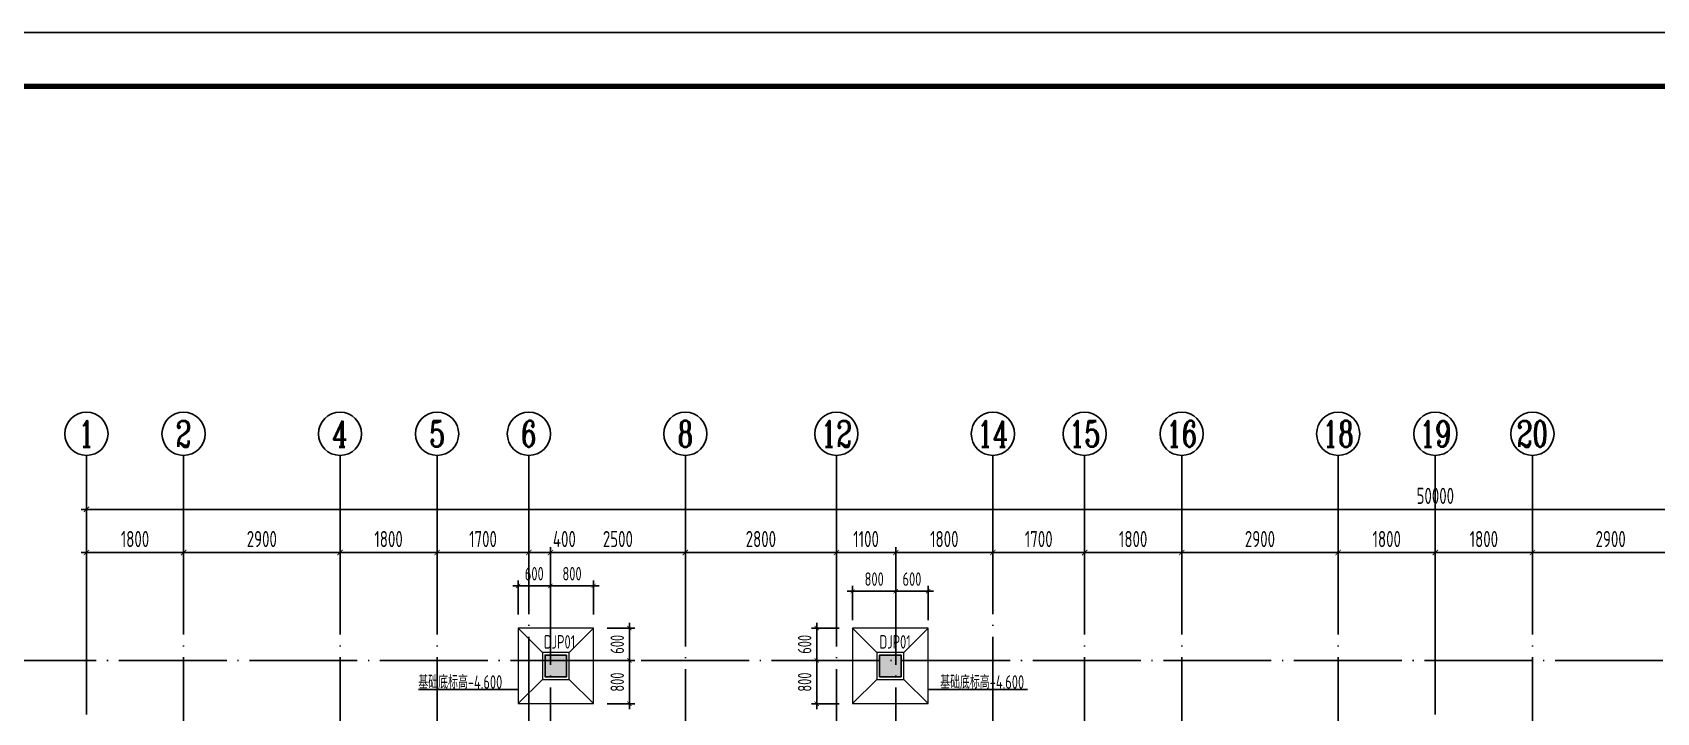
# Model space of a CAD drawing. Extents: x -668857 to 143095, y -247466 to 228182.
# Drawn here: x -429028 to -398928, y 213582 to 226182 of the extents above; entities that cross this region are included whole.
import ezdxf
from ezdxf.enums import TextEntityAlignment as Align

# ---------------------------------------------------------------- set-up
doc = ezdxf.new("R2010")
doc.units = 0
doc.header["$LTSCALE"] = 1000
doc.linetypes.add('DASH', pattern=[0.35, 0.25, -0.1])
doc.linetypes.add('DOTE', pattern=[2.42, 2, -0.2, 0.02, -0.2])
doc.layers.get('0').update_dxf_attribs({"linetype": 'CONTINUOUS'})
doc.layers.get('DEFPOINTS').update_dxf_attribs({"linetype": 'CONTINUOUS'})
for name, color, linetype in [('-TK', 7, 'CONTINUOUS'), ('A-AXIS', 1, 'CONTINUOUS'), ('A-DOTE', 10, 'DOTE'), ('AXIS_NUM', 7, 'CONTINUOUS'), ('DIM_ELEV', 3, 'CONTINUOUS'), ('S-J基础底板标注', 3, 'CONTINUOUS'), ('S-Q墙实线', 6, 'CONTINUOUS'), ('S-Q墙虚线', 6, 'DASH'), ('S-Y一般标注', 3, 'CONTINUOUS'), ('独立基础', 2, 'CONTINUOUS')]:
    doc.layers.add(name, color=color, linetype=linetype)
doc.layers.add('PUB_HATCH', color=8, linetype='CONTINUOUS', lineweight=9)
doc.layers.add('独基集中标注', color=7, linetype='CONTINUOUS', lineweight=18)
doc.styles.add('TSSD_Axis', font='complex.shx', dxfattribs={"width": 0.7, "bigfont": 'hztxt.shx'})
doc.styles.add('TSSD_DIMENSION', font='Tssdeng.shx', dxfattribs={"width": 0.7, "bigfont": 'tssdchn.shx'})
doc.styles.add('样式 1', font='yjkeng.shx', dxfattribs={"width": 0.7, "height": 250, "bigfont": 'yjkchn.shx'})
doc.dimstyles.new('TSSD_100_100', dxfattribs={"dimtxt": 300, "dimasz": 100, "dimexe": 100, "dimexo": 250, "dimgap": 100, "dimtad": 1, "dimdec": 0, "dimzin": 0, "dimdsep": 46, "dimtxsty": 'TSSD_DIMENSION', "dimblk": 'ARCHTICK', "dimcen": 0, "dimdle": 100, "dimclrt": 7, "dimadec": 0, "dimazin": 0, "dimtfac": 1, "dimtdec": 0, "dimtix": 1, "dimtmove": 2, "dimatfit": 3, "dimldrblk": 'ARCHTICK', "dimfxl": 0, "dimtolj": 1, "dimtzin": 0, "dimarcsym": 0})
doc.dimstyles.new('TSSD_100_100$0', dxfattribs={"dimtxt": 300, "dimasz": 80, "dimexe": 100, "dimexo": 250, "dimgap": 100, "dimtad": 1, "dimdec": 0, "dimzin": 0, "dimdsep": 46, "dimtxsty": 'TSSD_DIMENSION', "dimblk": 'ARCHTICK', "dimcen": 0, "dimdle": 100, "dimclrd": 3, "dimclre": 3, "dimclrt": 7, "dimadec": 0, "dimazin": 0, "dimtfac": 1, "dimtdec": 0, "dimtix": 1, "dimtmove": 2, "dimatfit": 3, "dimldrblk": 'ARCHTICK', "dimfxl": 0, "dimtolj": 1, "dimtzin": 0, "dimarcsym": 0})

# ---------------------------------------------------------------- blocks, each defined once
blk = doc.blocks.new('A1')
blk.add_lwpolyline([(0, 59400), (0, 0), (84100, 0), (84100, 59400)], close=True)
at = {"const_width": 100}
blk.add_lwpolyline([(2500, 58400), (2500, 1000), (83100, 1000), (83100, 58400)], close=True, dxfattribs=at)
blk = doc.blocks.new('ts_axno')
at = {"color": 0, "linetype": 'ByBlock', "lineweight": -2}
blk.add_circle((0, 0), 0.5, dxfattribs=at)
at = {"color": 0, "linetype": 'ByBlock', "lineweight": -2, "style": 'TSSD_Axis', "width": 0.7}
blk.add_attdef('A', text='', height=0.6, dxfattribs=at).set_placement((0, 0), align=Align.MIDDLE_CENTER)
blk = doc.blocks.new('_ArchTick')
at = {"color": 0, "linetype": 'ByBlock', "const_width": 0.15}
blk.add_lwpolyline([(-0.5, -0.5), (0.5, 0.5)], dxfattribs=at)
blk = doc.blocks.new('*D217')
at = {"layer": 'DEFPOINTS', "color": 0}
for p in [(6400, 22100), (4600, 21100), (6400, 21100)]:
    blk.add_point(p, dxfattribs=at)
at = {"layer": 'S-Y一般标注', "color": 0, "lineweight": -2}
for p, q in [((4500, 22100), (6500, 22100)), ((4600, 21350), (4600, 22200)), ((6400, 21350), (6400, 22200))]:
    blk.add_line(p, q, dxfattribs=at)
at = {"layer": 'S-Y一般标注', "color": 0, "lineweight": -2, "xscale": 100, "yscale": 100, "zscale": 100, "rotation": 180}
blk.add_blockref('_ArchTick', (4600, 22100), dxfattribs=at)
at = {"layer": 'S-Y一般标注', "color": 0, "lineweight": -2, "xscale": 100, "yscale": 100, "zscale": 100}
blk.add_blockref('_ArchTick', (6400, 22100), dxfattribs=at)
at = {"layer": 'S-Y一般标注', "color": 7, "insert": (5500, 22350), "char_height": 300, "attachment_point": 5, "style": 'TSSD_DIMENSION'}
blk.add_mtext('\\A1;1800', dxfattribs=at)
blk = doc.blocks.new('*D218')
at = {"layer": 'DEFPOINTS', "color": 0}
for p in [(9300, 22100), (6400, 21100), (9300, 21100)]:
    blk.add_point(p, dxfattribs=at)
at = {"layer": 'S-Y一般标注', "color": 0, "lineweight": -2}
for p, q in [((6300, 22100), (9400, 22100)), ((6400, 21350), (6400, 22200)), ((9300, 21350), (9300, 22200))]:
    blk.add_line(p, q, dxfattribs=at)
at = {"layer": 'S-Y一般标注', "color": 0, "lineweight": -2, "xscale": 100, "yscale": 100, "zscale": 100, "rotation": 180}
blk.add_blockref('_ArchTick', (6400, 22100), dxfattribs=at)
at = {"layer": 'S-Y一般标注', "color": 0, "lineweight": -2, "xscale": 100, "yscale": 100, "zscale": 100}
blk.add_blockref('_ArchTick', (9300, 22100), dxfattribs=at)
at = {"layer": 'S-Y一般标注', "color": 7, "insert": (7850, 22350), "char_height": 300, "attachment_point": 5, "style": 'TSSD_DIMENSION'}
blk.add_mtext('\\A1;2900', dxfattribs=at)
blk = doc.blocks.new('*D219')
at = {"layer": 'DEFPOINTS', "color": 0}
for p in [(11100, 22100), (9300, 21100), (11100, 21100)]:
    blk.add_point(p, dxfattribs=at)
at = {"layer": 'S-Y一般标注', "color": 0, "lineweight": -2}
for p, q in [((9200, 22100), (11200, 22100)), ((9300, 21350), (9300, 22200)), ((11100, 21350), (11100, 22200))]:
    blk.add_line(p, q, dxfattribs=at)
at = {"layer": 'S-Y一般标注', "color": 0, "lineweight": -2, "xscale": 100, "yscale": 100, "zscale": 100, "rotation": 180}
blk.add_blockref('_ArchTick', (9300, 22100), dxfattribs=at)
at = {"layer": 'S-Y一般标注', "color": 0, "lineweight": -2, "xscale": 100, "yscale": 100, "zscale": 100}
blk.add_blockref('_ArchTick', (11100, 22100), dxfattribs=at)
at = {"layer": 'S-Y一般标注', "color": 7, "insert": (10200, 22350), "char_height": 300, "attachment_point": 5, "style": 'TSSD_DIMENSION'}
blk.add_mtext('\\A1;1800', dxfattribs=at)
blk = doc.blocks.new('*D220')
at = {"layer": 'DEFPOINTS', "color": 0}
for p in [(12800, 22100), (11100, 21100), (12800, 21100)]:
    blk.add_point(p, dxfattribs=at)
at = {"layer": 'S-Y一般标注', "color": 0, "lineweight": -2}
for p, q in [((11000, 22100), (12900, 22100)), ((11100, 21350), (11100, 22200)), ((12800, 21350), (12800, 22200))]:
    blk.add_line(p, q, dxfattribs=at)
at = {"layer": 'S-Y一般标注', "color": 0, "lineweight": -2, "xscale": 100, "yscale": 100, "zscale": 100, "rotation": 180}
blk.add_blockref('_ArchTick', (11100, 22100), dxfattribs=at)
at = {"layer": 'S-Y一般标注', "color": 0, "lineweight": -2, "xscale": 100, "yscale": 100, "zscale": 100}
blk.add_blockref('_ArchTick', (12800, 22100), dxfattribs=at)
at = {"layer": 'S-Y一般标注', "color": 7, "insert": (11950, 22350), "char_height": 300, "attachment_point": 5, "style": 'TSSD_DIMENSION'}
blk.add_mtext('\\A1;1700', dxfattribs=at)
blk = doc.blocks.new('*D221')
at = {"layer": 'DEFPOINTS', "color": 0}
for p in [(13200, 22100), (12800, 21100), (13200, 21100)]:
    blk.add_point(p, dxfattribs=at)
at = {"layer": 'S-Y一般标注', "color": 0, "lineweight": -2}
for p, q in [((12700, 22100), (13300, 22100)), ((12800, 21350), (12800, 22200)), ((13200, 21350), (13200, 22200))]:
    blk.add_line(p, q, dxfattribs=at)
at = {"layer": 'S-Y一般标注', "color": 0, "lineweight": -2, "xscale": 100, "yscale": 100, "zscale": 100, "rotation": 180}
blk.add_blockref('_ArchTick', (12800, 22100), dxfattribs=at)
at = {"layer": 'S-Y一般标注', "color": 0, "lineweight": -2, "xscale": 100, "yscale": 100, "zscale": 100}
blk.add_blockref('_ArchTick', (13200, 22100), dxfattribs=at)
at = {"layer": 'S-Y一般标注', "color": 7, "insert": (13458, 22350), "char_height": 300, "attachment_point": 5, "style": 'TSSD_DIMENSION'}
blk.add_mtext('\\A1;400', dxfattribs=at)
blk = doc.blocks.new('*D222')
at = {"layer": 'DEFPOINTS', "color": 0}
for p in [(18500, 22100), (15700, 21100), (18500, 21100)]:
    blk.add_point(p, dxfattribs=at)
at = {"layer": 'S-Y一般标注', "color": 0, "lineweight": -2}
for p, q in [((15600, 22100), (18600, 22100)), ((15700, 21350), (15700, 22200)), ((18500, 21350), (18500, 22200))]:
    blk.add_line(p, q, dxfattribs=at)
at = {"layer": 'S-Y一般标注', "color": 0, "lineweight": -2, "xscale": 100, "yscale": 100, "zscale": 100, "rotation": 180}
blk.add_blockref('_ArchTick', (15700, 22100), dxfattribs=at)
at = {"layer": 'S-Y一般标注', "color": 0, "lineweight": -2, "xscale": 100, "yscale": 100, "zscale": 100}
blk.add_blockref('_ArchTick', (18500, 22100), dxfattribs=at)
at = {"layer": 'S-Y一般标注', "color": 7, "insert": (17100, 22350), "char_height": 300, "attachment_point": 5, "style": 'TSSD_DIMENSION'}
blk.add_mtext('\\A1;2800', dxfattribs=at)
blk = doc.blocks.new('*D223')
at = {"layer": 'DEFPOINTS', "color": 0}
for p in [(19600, 22100), (18500, 21100), (19600, 21100)]:
    blk.add_point(p, dxfattribs=at)
at = {"layer": 'S-Y一般标注', "color": 0, "lineweight": -2}
for p, q in [((18400, 22100), (19700, 22100)), ((18500, 21350), (18500, 22200)), ((19600, 21350), (19600, 22200))]:
    blk.add_line(p, q, dxfattribs=at)
at = {"layer": 'S-Y一般标注', "color": 0, "lineweight": -2, "xscale": 100, "yscale": 100, "zscale": 100, "rotation": 180}
blk.add_blockref('_ArchTick', (18500, 22100), dxfattribs=at)
at = {"layer": 'S-Y一般标注', "color": 0, "lineweight": -2, "xscale": 100, "yscale": 100, "zscale": 100}
blk.add_blockref('_ArchTick', (19600, 22100), dxfattribs=at)
at = {"layer": 'S-Y一般标注', "color": 7, "insert": (19050, 22350), "char_height": 300, "attachment_point": 5, "style": 'TSSD_DIMENSION'}
blk.add_mtext('\\A1;1100', dxfattribs=at)
blk = doc.blocks.new('*D224')
at = {"layer": 'DEFPOINTS', "color": 0}
for p in [(23100, 22100), (21400, 21100), (23100, 21100)]:
    blk.add_point(p, dxfattribs=at)
at = {"layer": 'S-Y一般标注', "color": 0, "lineweight": -2}
for p, q in [((21300, 22100), (23200, 22100)), ((21400, 21350), (21400, 22200)), ((23100, 21350), (23100, 22200))]:
    blk.add_line(p, q, dxfattribs=at)
at = {"layer": 'S-Y一般标注', "color": 0, "lineweight": -2, "xscale": 100, "yscale": 100, "zscale": 100, "rotation": 180}
blk.add_blockref('_ArchTick', (21400, 22100), dxfattribs=at)
at = {"layer": 'S-Y一般标注', "color": 0, "lineweight": -2, "xscale": 100, "yscale": 100, "zscale": 100}
blk.add_blockref('_ArchTick', (23100, 22100), dxfattribs=at)
at = {"layer": 'S-Y一般标注', "color": 7, "insert": (22250, 22350), "char_height": 300, "attachment_point": 5, "style": 'TSSD_DIMENSION'}
blk.add_mtext('\\A1;1700', dxfattribs=at)
blk = doc.blocks.new('*D225')
at = {"layer": 'DEFPOINTS', "color": 0}
for p in [(24900, 22100), (23100, 21100), (24900, 21100)]:
    blk.add_point(p, dxfattribs=at)
at = {"layer": 'S-Y一般标注', "color": 0, "lineweight": -2}
for p, q in [((23000, 22100), (25000, 22100)), ((23100, 21350), (23100, 22200)), ((24900, 21350), (24900, 22200))]:
    blk.add_line(p, q, dxfattribs=at)
at = {"layer": 'S-Y一般标注', "color": 0, "lineweight": -2, "xscale": 100, "yscale": 100, "zscale": 100, "rotation": 180}
blk.add_blockref('_ArchTick', (23100, 22100), dxfattribs=at)
at = {"layer": 'S-Y一般标注', "color": 0, "lineweight": -2, "xscale": 100, "yscale": 100, "zscale": 100}
blk.add_blockref('_ArchTick', (24900, 22100), dxfattribs=at)
at = {"layer": 'S-Y一般标注', "color": 7, "insert": (24000, 22350), "char_height": 300, "attachment_point": 5, "style": 'TSSD_DIMENSION'}
blk.add_mtext('\\A1;1800', dxfattribs=at)
blk = doc.blocks.new('*D226')
at = {"layer": 'DEFPOINTS', "color": 0}
for p in [(27800, 22100), (24900, 21100), (27800, 21100)]:
    blk.add_point(p, dxfattribs=at)
at = {"layer": 'S-Y一般标注', "color": 0, "lineweight": -2}
for p, q in [((24800, 22100), (27900, 22100)), ((24900, 21350), (24900, 22200)), ((27800, 21350), (27800, 22200))]:
    blk.add_line(p, q, dxfattribs=at)
at = {"layer": 'S-Y一般标注', "color": 0, "lineweight": -2, "xscale": 100, "yscale": 100, "zscale": 100, "rotation": 180}
blk.add_blockref('_ArchTick', (24900, 22100), dxfattribs=at)
at = {"layer": 'S-Y一般标注', "color": 0, "lineweight": -2, "xscale": 100, "yscale": 100, "zscale": 100}
blk.add_blockref('_ArchTick', (27800, 22100), dxfattribs=at)
at = {"layer": 'S-Y一般标注', "color": 7, "insert": (26350, 22350), "char_height": 300, "attachment_point": 5, "style": 'TSSD_DIMENSION'}
blk.add_mtext('\\A1;2900', dxfattribs=at)
blk = doc.blocks.new('*D227')
at = {"layer": 'DEFPOINTS', "color": 0}
for p in [(29600, 22100), (27800, 21100), (29600, 21100)]:
    blk.add_point(p, dxfattribs=at)
at = {"layer": 'S-Y一般标注', "color": 0, "lineweight": -2}
for p, q in [((27700, 22100), (29700, 22100)), ((27800, 21350), (27800, 22200)), ((29600, 21350), (29600, 22200))]:
    blk.add_line(p, q, dxfattribs=at)
at = {"layer": 'S-Y一般标注', "color": 0, "lineweight": -2, "xscale": 100, "yscale": 100, "zscale": 100, "rotation": 180}
blk.add_blockref('_ArchTick', (27800, 22100), dxfattribs=at)
at = {"layer": 'S-Y一般标注', "color": 0, "lineweight": -2, "xscale": 100, "yscale": 100, "zscale": 100}
blk.add_blockref('_ArchTick', (29600, 22100), dxfattribs=at)
at = {"layer": 'S-Y一般标注', "color": 7, "insert": (28700, 22350), "char_height": 300, "attachment_point": 5, "style": 'TSSD_DIMENSION'}
blk.add_mtext('\\A1;1800', dxfattribs=at)
blk = doc.blocks.new('*D228')
at = {"layer": 'DEFPOINTS', "color": 0}
for p in [(31400, 22100), (29600, 21100), (31400, 21100)]:
    blk.add_point(p, dxfattribs=at)
at = {"layer": 'S-Y一般标注', "color": 0, "lineweight": -2}
for p, q in [((29500, 22100), (31500, 22100)), ((29600, 21350), (29600, 22200)), ((31400, 21350), (31400, 22200))]:
    blk.add_line(p, q, dxfattribs=at)
at = {"layer": 'S-Y一般标注', "color": 0, "lineweight": -2, "xscale": 100, "yscale": 100, "zscale": 100, "rotation": 180}
blk.add_blockref('_ArchTick', (29600, 22100), dxfattribs=at)
at = {"layer": 'S-Y一般标注', "color": 0, "lineweight": -2, "xscale": 100, "yscale": 100, "zscale": 100}
blk.add_blockref('_ArchTick', (31400, 22100), dxfattribs=at)
at = {"layer": 'S-Y一般标注', "color": 7, "insert": (30500, 22350), "char_height": 300, "attachment_point": 5, "style": 'TSSD_DIMENSION'}
blk.add_mtext('\\A1;1800', dxfattribs=at)
blk = doc.blocks.new('*D229')
at = {"layer": 'DEFPOINTS', "color": 0}
for p in [(34300, 22100), (31400, 21100), (34300, 21100)]:
    blk.add_point(p, dxfattribs=at)
at = {"layer": 'S-Y一般标注', "color": 0, "lineweight": -2}
for p, q in [((31300, 22100), (34400, 22100)), ((31400, 21350), (31400, 22200)), ((34300, 21350), (34300, 22200))]:
    blk.add_line(p, q, dxfattribs=at)
at = {"layer": 'S-Y一般标注', "color": 0, "lineweight": -2, "xscale": 100, "yscale": 100, "zscale": 100, "rotation": 180}
blk.add_blockref('_ArchTick', (31400, 22100), dxfattribs=at)
at = {"layer": 'S-Y一般标注', "color": 0, "lineweight": -2, "xscale": 100, "yscale": 100, "zscale": 100}
blk.add_blockref('_ArchTick', (34300, 22100), dxfattribs=at)
at = {"layer": 'S-Y一般标注', "color": 7, "insert": (32850, 22350), "char_height": 300, "attachment_point": 5, "style": 'TSSD_DIMENSION'}
blk.add_mtext('\\A1;2900', dxfattribs=at)
blk = doc.blocks.new('*D239')
at = {"layer": 'DEFPOINTS', "color": 0}
for p in [(54600, 22900), (4600, 21100), (54600, 21100)]:
    blk.add_point(p, dxfattribs=at)
at = {"layer": 'S-Y一般标注', "color": 0, "lineweight": -2}
for p, q in [((4500, 22900), (54700, 22900)), ((4600, 21350), (4600, 23000)), ((54600, 21350), (54600, 23000))]:
    blk.add_line(p, q, dxfattribs=at)
at = {"layer": 'S-Y一般标注', "color": 0, "lineweight": -2, "xscale": 100, "yscale": 100, "zscale": 100, "rotation": 180}
blk.add_blockref('_ArchTick', (4600, 22900), dxfattribs=at)
at = {"layer": 'S-Y一般标注', "color": 0, "lineweight": -2, "xscale": 100, "yscale": 100, "zscale": 100}
blk.add_blockref('_ArchTick', (54600, 22900), dxfattribs=at)
at = {"layer": 'S-Y一般标注', "color": 7, "insert": (29600, 23150), "char_height": 300, "attachment_point": 5, "style": 'TSSD_DIMENSION'}
blk.add_mtext('\\A1;50000', dxfattribs=at)
blk = doc.blocks.new('*D246')
at = {"layer": 'DEFPOINTS', "color": 0}
for p in [(1800, 20100), (3600, 20100), (3600, 4600)]:
    blk.add_point(p, dxfattribs=at)
at = {"layer": 'S-Y一般标注', "color": 0, "lineweight": -2}
for p, q in [((1800, 4500), (1800, 20200)), ((3350, 20100), (1700, 20100)), ((3350, 4600), (1700, 4600))]:
    blk.add_line(p, q, dxfattribs=at)
at = {"layer": 'S-Y一般标注', "color": 0, "lineweight": -2, "xscale": 100, "yscale": 100, "zscale": 100}
for p, rotation in [((1800, 20100), 90), ((1800, 4600), 270)]:
    blk.add_blockref('_ArchTick', p, dxfattribs=dict(at, rotation=rotation))
at = {"layer": 'S-Y一般标注', "color": 7, "insert": (1550, 12350), "char_height": 300, "attachment_point": 5, "rotation": 90, "style": 'TSSD_DIMENSION'}
blk.add_mtext('\\A1;15500', dxfattribs=at)
blk = doc.blocks.new('*D252')
at = {"layer": 'DEFPOINTS', "color": 0}
for p in [(15700, 22100), (13200, 21100), (15700, 21100)]:
    blk.add_point(p, dxfattribs=at)
at = {"layer": 'S-Y一般标注', "color": 0, "lineweight": -2}
for p, q in [((13100, 22100), (15800, 22100)), ((13200, 21350), (13200, 22200)), ((15700, 21350), (15700, 22200))]:
    blk.add_line(p, q, dxfattribs=at)
at = {"layer": 'S-Y一般标注', "color": 0, "lineweight": -2, "xscale": 100, "yscale": 100, "zscale": 100, "rotation": 180}
blk.add_blockref('_ArchTick', (13200, 22100), dxfattribs=at)
at = {"layer": 'S-Y一般标注', "color": 0, "lineweight": -2, "xscale": 100, "yscale": 100, "zscale": 100}
blk.add_blockref('_ArchTick', (15700, 22100), dxfattribs=at)
at = {"layer": 'S-Y一般标注', "color": 7, "insert": (14450, 22350), "char_height": 300, "attachment_point": 5, "style": 'TSSD_DIMENSION'}
blk.add_mtext('\\A1;2500', dxfattribs=at)
blk = doc.blocks.new('*D253')
at = {"layer": 'DEFPOINTS', "color": 0}
for p in [(21400, 22100), (19600, 21100), (21400, 21100)]:
    blk.add_point(p, dxfattribs=at)
at = {"layer": 'S-Y一般标注', "color": 0, "lineweight": -2}
for p, q in [((19500, 22100), (21500, 22100)), ((19600, 21350), (19600, 22200)), ((21400, 21350), (21400, 22200))]:
    blk.add_line(p, q, dxfattribs=at)
at = {"layer": 'S-Y一般标注', "color": 0, "lineweight": -2, "xscale": 100, "yscale": 100, "zscale": 100, "rotation": 180}
blk.add_blockref('_ArchTick', (19600, 22100), dxfattribs=at)
at = {"layer": 'S-Y一般标注', "color": 0, "lineweight": -2, "xscale": 100, "yscale": 100, "zscale": 100}
blk.add_blockref('_ArchTick', (21400, 22100), dxfattribs=at)
at = {"layer": 'S-Y一般标注', "color": 7, "insert": (20500, 22350), "char_height": 300, "attachment_point": 5, "style": 'TSSD_DIMENSION'}
blk.add_mtext('\\A1;1800', dxfattribs=at)
blk = doc.blocks.new('A$C028C60F5')
at = {"color": 6}
blk.add_lwpolyline([(400, 0), (0, 0), (0, -400), (400, -400)], close=True, dxfattribs=at)
at = {"layer": 'PUB_HATCH'}
blk.add_solid([(0, -400), (400, -400), (0, 0), (400, 0)], dxfattribs=at)
blk = doc.blocks.new('A$C3EFA6995')
for p in [(9700, 100), (9700, -2400), (15900, -2400)]:
    blk.add_blockref('A$C028C60F5', p)
at = {"xscale": -1}
blk.add_blockref('A$C028C60F5', (16300, 100), dxfattribs=at)
blk = doc.blocks.new('20210824.17211196')
at = {"layer": 'S-Q墙虚线', "linetype": 'ByBlock'}
for points in [[(106242, 73029), (105842, 73029), (105842, 72629), (106242, 72629)], [(112442, 73029), (112042, 73029), (112042, 72629), (112442, 72629)]]:
    blk.add_lwpolyline(points, close=True, dxfattribs=at)
blk = doc.blocks.new('*D940')
at = {"layer": 'DEFPOINTS', "color": 0}
for p in [(-418628, 214546), (-417965, 214546), (-418628, 213746)]:
    blk.add_point(p, dxfattribs=at)
at = {"layer": 'S-J基础底板标注', "color": 3, "lineweight": -2}
for p, q in [((-417965, 213646), (-417965, 214646)), ((-418378, 214546), (-417865, 214546)), ((-418378, 213746), (-417865, 213746))]:
    blk.add_line(p, q, dxfattribs=at)
at = {"layer": 'S-J基础底板标注', "color": 3, "lineweight": -2, "xscale": 80, "yscale": 80, "zscale": 80}
for p, rotation in [((-417965, 214546), 90), ((-417965, 213746), 270)]:
    blk.add_blockref('_ArchTick', p, dxfattribs=dict(at, rotation=rotation))
at = {"layer": 'S-J基础底板标注', "color": 7, "insert": (-418190, 214146), "char_height": 250, "attachment_point": 5, "rotation": 90, "style": 'TSSD_DIMENSION'}
blk.add_mtext('\\A1;800', dxfattribs=at)
blk = doc.blocks.new('*D941')
at = {"layer": 'DEFPOINTS', "color": 0}
for p in [(-414492, 215146), (-413828, 215146), (-413828, 214546)]:
    blk.add_point(p, dxfattribs=at)
at = {"layer": 'S-J基础底板标注', "color": 3, "lineweight": -2}
for p, q in [((-414492, 214446), (-414492, 215246)), ((-414078, 215146), (-414592, 215146)), ((-414078, 214546), (-414592, 214546))]:
    blk.add_line(p, q, dxfattribs=at)
at = {"layer": 'S-J基础底板标注', "color": 3, "lineweight": -2, "xscale": 80, "yscale": 80, "zscale": 80}
for p, rotation in [((-414492, 215146), 90), ((-414492, 214546), 270)]:
    blk.add_blockref('_ArchTick', p, dxfattribs=dict(at, rotation=rotation))
at = {"layer": 'S-J基础底板标注', "color": 7, "insert": (-414717, 214846), "char_height": 250, "attachment_point": 5, "rotation": 90, "style": 'TSSD_DIMENSION'}
blk.add_mtext('\\A1;600', dxfattribs=at)
blk = doc.blocks.new('*D945')
at = {"layer": 'DEFPOINTS', "color": 0}
for p in [(-419428, 215929), (-419428, 215146), (-418628, 215146)]:
    blk.add_point(p, dxfattribs=at)
at = {"layer": 'S-J基础底板标注', "color": 3, "lineweight": -2}
for p, q in [((-418528, 215929), (-419528, 215929)), ((-419428, 215396), (-419428, 216029)), ((-418628, 215396), (-418628, 216029))]:
    blk.add_line(p, q, dxfattribs=at)
at = {"layer": 'S-J基础底板标注', "color": 3, "lineweight": -2, "xscale": 80, "yscale": 80, "zscale": 80}
for p, rotation in [((-419428, 215929), 180.0001077058489), ((-418628, 215929), 0.0001077058489595828)]:
    blk.add_blockref('_ArchTick', p, dxfattribs=dict(at, rotation=rotation))
at = {"layer": 'S-J基础底板标注', "color": 7, "insert": (-419028, 216154), "char_height": 250, "attachment_point": 5, "rotation": 0.0001, "style": 'TSSD_DIMENSION'}
blk.add_mtext('\\A1;800', dxfattribs=at)
blk = doc.blocks.new('*D947')
at = {"layer": 'DEFPOINTS', "color": 0}
for p in [(-418628, 215146), (-417965, 215146), (-418628, 214546)]:
    blk.add_point(p, dxfattribs=at)
at = {"layer": 'S-J基础底板标注', "color": 3, "lineweight": -2}
for p, q in [((-417965, 214446), (-417965, 215246)), ((-418378, 215146), (-417865, 215146)), ((-418378, 214546), (-417865, 214546))]:
    blk.add_line(p, q, dxfattribs=at)
at = {"layer": 'S-J基础底板标注', "color": 3, "lineweight": -2, "xscale": 80, "yscale": 80, "zscale": 80}
for p, rotation in [((-417965, 215146), 90), ((-417965, 214546), 270)]:
    blk.add_blockref('_ArchTick', p, dxfattribs=dict(at, rotation=rotation))
at = {"layer": 'S-J基础底板标注', "color": 7, "insert": (-418190, 214846), "char_height": 250, "attachment_point": 5, "rotation": 90, "style": 'TSSD_DIMENSION'}
blk.add_mtext('\\A1;600', dxfattribs=at)
blk = doc.blocks.new('*D948')
at = {"layer": 'DEFPOINTS', "color": 0}
for p in [(-414492, 214546), (-413828, 214546), (-413828, 213746)]:
    blk.add_point(p, dxfattribs=at)
at = {"layer": 'S-J基础底板标注', "color": 3, "lineweight": -2}
for p, q in [((-414492, 213646), (-414492, 214646)), ((-414078, 214546), (-414592, 214546)), ((-414078, 213746), (-414592, 213746))]:
    blk.add_line(p, q, dxfattribs=at)
at = {"layer": 'S-J基础底板标注', "color": 3, "lineweight": -2, "xscale": 80, "yscale": 80, "zscale": 80}
for p, rotation in [((-414492, 214546), 90), ((-414492, 213746), 270)]:
    blk.add_blockref('_ArchTick', p, dxfattribs=dict(at, rotation=rotation))
at = {"layer": 'S-J基础底板标注', "color": 7, "insert": (-414717, 214146), "char_height": 250, "attachment_point": 5, "rotation": 90, "style": 'TSSD_DIMENSION'}
blk.add_mtext('\\A1;800', dxfattribs=at)
blk = doc.blocks.new('*D951')
at = {"layer": 'DEFPOINTS', "color": 0}
for p in [(-413028, 215829), (-413028, 215046), (-412428, 215046)]:
    blk.add_point(p, dxfattribs=at)
at = {"layer": 'S-J基础底板标注', "color": 3, "lineweight": -2}
for p, q in [((-412328, 215829), (-413128, 215829)), ((-413028, 215296), (-413028, 215929)), ((-412428, 215296), (-412428, 215929))]:
    blk.add_line(p, q, dxfattribs=at)
at = {"layer": 'S-J基础底板标注', "color": 3, "lineweight": -2, "xscale": 80, "yscale": 80, "zscale": 80}
for p, rotation in [((-413028, 215829), 180.0001077058734), ((-412428, 215829), 0.0001077058733400804)]:
    blk.add_blockref('_ArchTick', p, dxfattribs=dict(at, rotation=rotation))
at = {"layer": 'S-J基础底板标注', "color": 7, "insert": (-412728, 216054), "char_height": 250, "attachment_point": 5, "rotation": 0.0001, "style": 'TSSD_DIMENSION'}
blk.add_mtext('\\A1;600', dxfattribs=at)
blk = doc.blocks.new('*D984')
at = {"layer": 'DEFPOINTS', "color": 0}
for p in [(-413828, 215829), (-413828, 215046), (-413028, 215046)]:
    blk.add_point(p, dxfattribs=at)
at = {"layer": 'S-J基础底板标注', "color": 3, "lineweight": -2}
for p, q in [((-412928, 215829), (-413928, 215829)), ((-413828, 215296), (-413828, 215929)), ((-413028, 215296), (-413028, 215929))]:
    blk.add_line(p, q, dxfattribs=at)
at = {"layer": 'S-J基础底板标注', "color": 3, "lineweight": -2, "xscale": 80, "yscale": 80, "zscale": 80}
for p, rotation in [((-413828, 215829), 180.0001077058892), ((-413028, 215829), 0.0001077058891674199)]:
    blk.add_blockref('_ArchTick', p, dxfattribs=dict(at, rotation=rotation))
at = {"layer": 'S-J基础底板标注', "color": 7, "insert": (-413428, 216054), "char_height": 250, "attachment_point": 5, "rotation": 0.0001, "style": 'TSSD_DIMENSION'}
blk.add_mtext('\\A1;800', dxfattribs=at)
blk = doc.blocks.new('*D985')
at = {"layer": 'DEFPOINTS', "color": 0}
for p in [(-420028, 215929), (-420028, 215146), (-419428, 215146)]:
    blk.add_point(p, dxfattribs=at)
at = {"layer": 'S-J基础底板标注', "color": 3, "lineweight": -2}
for p, q in [((-419328, 215929), (-420128, 215929)), ((-420028, 215396), (-420028, 216029)), ((-419428, 215396), (-419428, 216029))]:
    blk.add_line(p, q, dxfattribs=at)
at = {"layer": 'S-J基础底板标注', "color": 3, "lineweight": -2, "xscale": 80, "yscale": 80, "zscale": 80}
for p, rotation in [((-420028, 215929), 180.0001077058546), ((-419428, 215929), 0.000107705854714979)]:
    blk.add_blockref('_ArchTick', p, dxfattribs=dict(at, rotation=rotation))
at = {"layer": 'S-J基础底板标注', "color": 7, "insert": (-419728, 216154), "char_height": 250, "attachment_point": 5, "rotation": 0.0001, "style": 'TSSD_DIMENSION'}
blk.add_mtext('\\A1;600', dxfattribs=at)
blk = doc.blocks.new('20210824.18211977')
at = {"layer": '独立基础', "lineweight": 18}
for p, q in [((74524, 64747), (74974, 64297)), ((75924, 64747), (75474, 64297)), ((80724, 64747), (81174, 64297)), ((82124, 64747), (81674, 64297)), ((74524, 63347), (74974, 63797)), ((75924, 63347), (75474, 63797)), ((80724, 63347), (81174, 63797)), ((82124, 63347), (81674, 63797))]:
    blk.add_line(p, q, dxfattribs=at)
for points in [[(75924, 64747), (74524, 64747), (74524, 63347), (75924, 63347)], [(82124, 64747), (80724, 64747), (80724, 63347), (82124, 63347)], [(75474, 64297), (74974, 64297), (74974, 63797), (75474, 63797)], [(81674, 64297), (81174, 64297), (81174, 63797), (81674, 63797)]]:
    blk.add_lwpolyline(points, close=True, dxfattribs=at)
blk = doc.blocks.new('20210726.16350016')
at = {"layer": 'A-AXIS'}
for p, q in [((4600, 21100), (4600, 23900)), ((6400, 21100), (6400, 23900)), ((9300, 21100), (9300, 23900)), ((11100, 21100), (11100, 23900)), ((12800, 21100), (12800, 23900)), ((15700, 21100), (15700, 23900)), ((18500, 21100), (18500, 23900)), ((21400, 21100), (21400, 23900)), ((23100, 21100), (23100, 23900)), ((24900, 21100), (24900, 23900)), ((27800, 21100), (27800, 23900)), ((29600, 21100), (29600, 23900)), ((31400, 21100), (31400, 23900)), ((3600, 20100), (800, 20100))]:
    blk.add_line(p, q, dxfattribs=at)
at = {"layer": 'A-DOTE'}
for p, q in [((4600, 21100), (4600, 3600)), ((6400, 10900), (6400, 21100)), ((9300, 10900), (9300, 21100)), ((11100, 10900), (11100, 21100)), ((12800, 13700), (12800, 21100)), ((13200, 17600), (13200, 21100)), ((15700, 13100.3), (15700, 21100)), ((18500, 13100.3), (18500, 21100)), ((19600, 17600), (19600, 21100)), ((21400, 13700), (21400, 21100)), ((23100, 10900), (23100, 21100)), ((24900, 10900), (24900, 21100)), ((27800, 10900), (27800, 21100)), ((29600, 21100), (29600, 3600)), ((31400, 10900), (31400, 21100)), ((55600, 20100), (3600, 20100))]:
    blk.add_line(p, q, dxfattribs=at)
at = {"layer": 'A-AXIS'}
ref = blk.add_blockref('ts_axno', (4600, 24300), dxfattribs=dict(at, xscale=800, yscale=800, zscale=800))
ref.add_attrib('1', '1', dxfattribs={"layer": 'AXIS_NUM', "height": 480, "style": 'TSSD_Axis', "width": 0.7}).set_placement((4600, 24300), align=Align.MIDDLE_CENTER)
ref = blk.add_blockref('ts_axno', (6400, 24300), dxfattribs=dict(at, xscale=800, yscale=800, zscale=800))
ref.add_attrib('2', '2', dxfattribs={"layer": 'AXIS_NUM', "height": 480, "style": 'TSSD_Axis', "width": 0.7}).set_placement((6400, 24300), align=Align.MIDDLE_CENTER)
ref = blk.add_blockref('ts_axno', (9300, 24300), dxfattribs=dict(at, xscale=800, yscale=800, zscale=800))
ref.add_attrib('3', '4', dxfattribs={"layer": 'AXIS_NUM', "height": 480, "style": 'TSSD_Axis', "width": 0.7}).set_placement((9300, 24300), align=Align.MIDDLE_CENTER)
ref = blk.add_blockref('ts_axno', (11100, 24300), dxfattribs=dict(at, xscale=800, yscale=800, zscale=800))
ref.add_attrib('4', '5', dxfattribs={"layer": 'AXIS_NUM', "height": 480, "style": 'TSSD_Axis', "width": 0.7}).set_placement((11100, 24300), align=Align.MIDDLE_CENTER)
ref = blk.add_blockref('ts_axno', (12800, 24300), dxfattribs=dict(at, xscale=800, yscale=800, zscale=800))
ref.add_attrib('5', '6', dxfattribs={"layer": 'AXIS_NUM', "height": 480, "style": 'TSSD_Axis', "width": 0.7}).set_placement((12800, 24300), align=Align.MIDDLE_CENTER)
ref = blk.add_blockref('ts_axno', (15700, 24300), dxfattribs=dict(at, xscale=800, yscale=800, zscale=800))
ref.add_attrib('6', '8', dxfattribs={"layer": 'AXIS_NUM', "height": 480, "style": 'TSSD_Axis', "width": 0.7}).set_placement((15700, 24300), align=Align.MIDDLE_CENTER)
ref = blk.add_blockref('ts_axno', (18500, 24300), dxfattribs=dict(at, xscale=800, yscale=800, zscale=800))
ref.add_attrib('7', '12', dxfattribs={"layer": 'AXIS_NUM', "height": 480, "style": 'TSSD_Axis', "width": 0.7}).set_placement((18500, 24300), align=Align.MIDDLE_CENTER)
ref = blk.add_blockref('ts_axno', (21400, 24300), dxfattribs=dict(at, xscale=800, yscale=800, zscale=800))
ref.add_attrib('8', '14', dxfattribs={"layer": 'AXIS_NUM', "height": 480, "style": 'TSSD_Axis', "width": 0.7}).set_placement((21400, 24300), align=Align.MIDDLE_CENTER)
ref = blk.add_blockref('ts_axno', (23100, 24300), dxfattribs=dict(at, xscale=800, yscale=800, zscale=800))
ref.add_attrib('9', '15', dxfattribs={"layer": 'AXIS_NUM', "height": 480, "style": 'TSSD_Axis', "width": 0.7}).set_placement((23100, 24300), align=Align.MIDDLE_CENTER)
ref = blk.add_blockref('ts_axno', (24900, 24300), dxfattribs=dict(at, xscale=800, yscale=800, zscale=800))
ref.add_attrib('10', '16', dxfattribs={"layer": 'AXIS_NUM', "height": 480, "style": 'TSSD_Axis', "width": 0.7}).set_placement((24900, 24300), align=Align.MIDDLE_CENTER)
ref = blk.add_blockref('ts_axno', (27800, 24300), dxfattribs=dict(at, xscale=800, yscale=800, zscale=800))
ref.add_attrib('11', '18', dxfattribs={"layer": 'AXIS_NUM', "height": 480, "style": 'TSSD_Axis', "width": 0.7}).set_placement((27800, 24300), align=Align.MIDDLE_CENTER)
ref = blk.add_blockref('ts_axno', (29600, 24300), dxfattribs=dict(at, xscale=800, yscale=800, zscale=800))
ref.add_attrib('12', '19', dxfattribs={"layer": 'AXIS_NUM', "height": 480, "style": 'TSSD_Axis', "width": 0.7}).set_placement((29600, 24300), align=Align.MIDDLE_CENTER)
ref = blk.add_blockref('ts_axno', (31400, 24300), dxfattribs=dict(at, xscale=800, yscale=800, zscale=800))
ref.add_attrib('13', '20', dxfattribs={"layer": 'AXIS_NUM', "height": 480, "style": 'TSSD_Axis', "width": 0.7}).set_placement((31400, 24300), align=Align.MIDDLE_CENTER)
at = {"layer": 'S-Y一般标注'}
for base, p1, p2, picture, middle in [((54600, 22900), (4600, 21100), (54600, 21100), '*D239', (29600, 23150)), ((6400, 22100), (4600, 21100), (6400, 21100), '*D217', (5500, 22350)), ((9300, 22100), (6400, 21100), (9300, 21100), '*D218', (7850, 22350)), ((11100, 22100), (9300, 21100), (11100, 21100), '*D219', (10200, 22350)), ((12800, 22100), (11100, 21100), (12800, 21100), '*D220', (11950, 22350)), ((15700, 22100), (13200, 21100), (15700, 21100), '*D252', (14450, 22350)), ((18500, 22100), (15700, 21100), (18500, 21100), '*D222', (17100, 22350)), ((19600, 22100), (18500, 21100), (19600, 21100), '*D223', (19050, 22350)), ((21400, 22100), (19600, 21100), (21400, 21100), '*D253', (20500, 22350)), ((23100, 22100), (21400, 21100), (23100, 21100), '*D224', (22250, 22350)), ((24900, 22100), (23100, 21100), (24900, 21100), '*D225', (24000, 22350)), ((27800, 22100), (24900, 21100), (27800, 21100), '*D226', (26350, 22350)), ((29600, 22100), (27800, 21100), (29600, 21100), '*D227', (28700, 22350)), ((31400, 22100), (29600, 21100), (31400, 21100), '*D228', (30500, 22350)), ((34300, 22100), (31400, 21100), (34300, 21100), '*D229', (32850, 22350))]:
    dim = blk.add_linear_dim(base=base, p1=p1, p2=p2, dimstyle='TSSD_100_100', dxfattribs=at)
    dim.commit()
    dim.dimension.update_dxf_attribs({"geometry": picture, "text_midpoint": middle})
dim = blk.add_linear_dim(base=(13200, 22100), p1=(12800, 21100), p2=(13200, 21100), dimstyle='TSSD_100_100', dxfattribs=at)
dim.commit()
dim.dimension.update_dxf_attribs({"geometry": '*D221', "text_midpoint": (13458.1, 22350), "dimtype": 160})
dim = blk.add_linear_dim(base=(1800, 20100), p1=(3600, 4600), p2=(3600, 20100), angle=90, dimstyle='TSSD_100_100', dxfattribs=at)
dim.commit()
dim.dimension.update_dxf_attribs({"geometry": '*D246', "text_midpoint": (1550, 12350)})

msp = doc.modelspace()

# ---------------------------------------------------------------- linework, layer by layer
at = {"layer": 'DIM_ELEV'}
for p, q in [((-421871.02, 214008.1), (-420028.28, 214008.1)), ((-410585.55, 214008.1), (-412428.28, 214008.1))]:
    msp.add_line(p, q, dxfattribs=at)
at = {"layer": 'S-Q墙虚线', "linetype": 'ByBlock'}
for points in [[(-419128.28, 214646.41), (-419528.28, 214646.41), (-419528.28, 214246.41), (-419128.28, 214246.41)], [(-412928.28, 214646.41), (-413328.28, 214646.41), (-413328.28, 214246.41), (-412928.28, 214246.41)]]:
    msp.add_lwpolyline(points, close=True, dxfattribs=at)

# ---------------------------------------------------------------- block references
at = {"layer": '-TK'}
msp.add_blockref('A1', (-443684.71, 166782.28), dxfattribs=at)
msp.add_blockref('A$C3EFA6995', (-429228.28, 214546.41))
at = {"layer": 'A-DOTE'}
msp.add_blockref('20210726.16350016', (-432628.28, 194446.36), dxfattribs=at)
at = {"layer": 'S-Q墙实线'}
msp.add_blockref('20210824.17211196', (-525370.58, 141617.42), dxfattribs=at)
at = {"layer": '独立基础'}
msp.add_blockref('20210824.18211977', (-494552.63, 150399.73), dxfattribs=at)

# ---------------------------------------------------------------- texts
at = {"layer": '独基集中标注', "style": '样式 1', "width": 0.7}
for p in [(-419550.23, 215016.27), (-413330.65, 215016.27)]:
    msp.add_text('DJ%%142P%%14301', height=250, dxfattribs=at).set_placement(p, align=Align.TOP_LEFT)
for p in [(-421877.78, 214022.43), (-412205.19, 214022.43)]:
    msp.add_text('基础底标高-4.600', height=250, dxfattribs=at).set_placement(p)

# ---------------------------------------------------------------- dimensions: what is measured, and where the dimension line sits
at = {"layer": 'S-J基础底板标注'}
for p1, p2, distance, picture, middle in [((-419428.28, 215146.41), (-420028.28, 215146.4), -782.91, '*D985', (-419728.28, 216154.32)), ((-418628.28, 215146.41), (-419428.28, 215146.41), -782.91, '*D945', (-419028.28, 216154.32)), ((-413028.28, 215046.41), (-413828.28, 215046.41), -782.91, '*D984', (-413428.28, 216054.32)), ((-412428.28, 215046.41), (-413028.28, 215046.41), -782.91, '*D951', (-412728.28, 216054.32)), ((-418628.28, 214546.41), (-418628.28, 215146.41), -663.65, '*D947', (-418189.63, 214846.41)), ((-413828.28, 214546.41), (-413828.28, 215146.41), 663.65, '*D941', (-414716.93, 214846.41)), ((-418628.28, 213746.41), (-418628.28, 214546.41), -663.65, '*D940', (-418189.63, 214146.41)), ((-413828.28, 213746.41), (-413828.28, 214546.41), 663.65, '*D948', (-414716.93, 214146.41))]:
    dim = msp.add_aligned_dim(p1=p1, p2=p2, distance=distance, dimstyle='TSSD_100_100$0', override={"dimtxt": 250}, dxfattribs=at)
    dim.commit()
    dim.dimension.update_dxf_attribs({"geometry": picture, "text_midpoint": middle})

doc.saveas('drawing.dxf')
